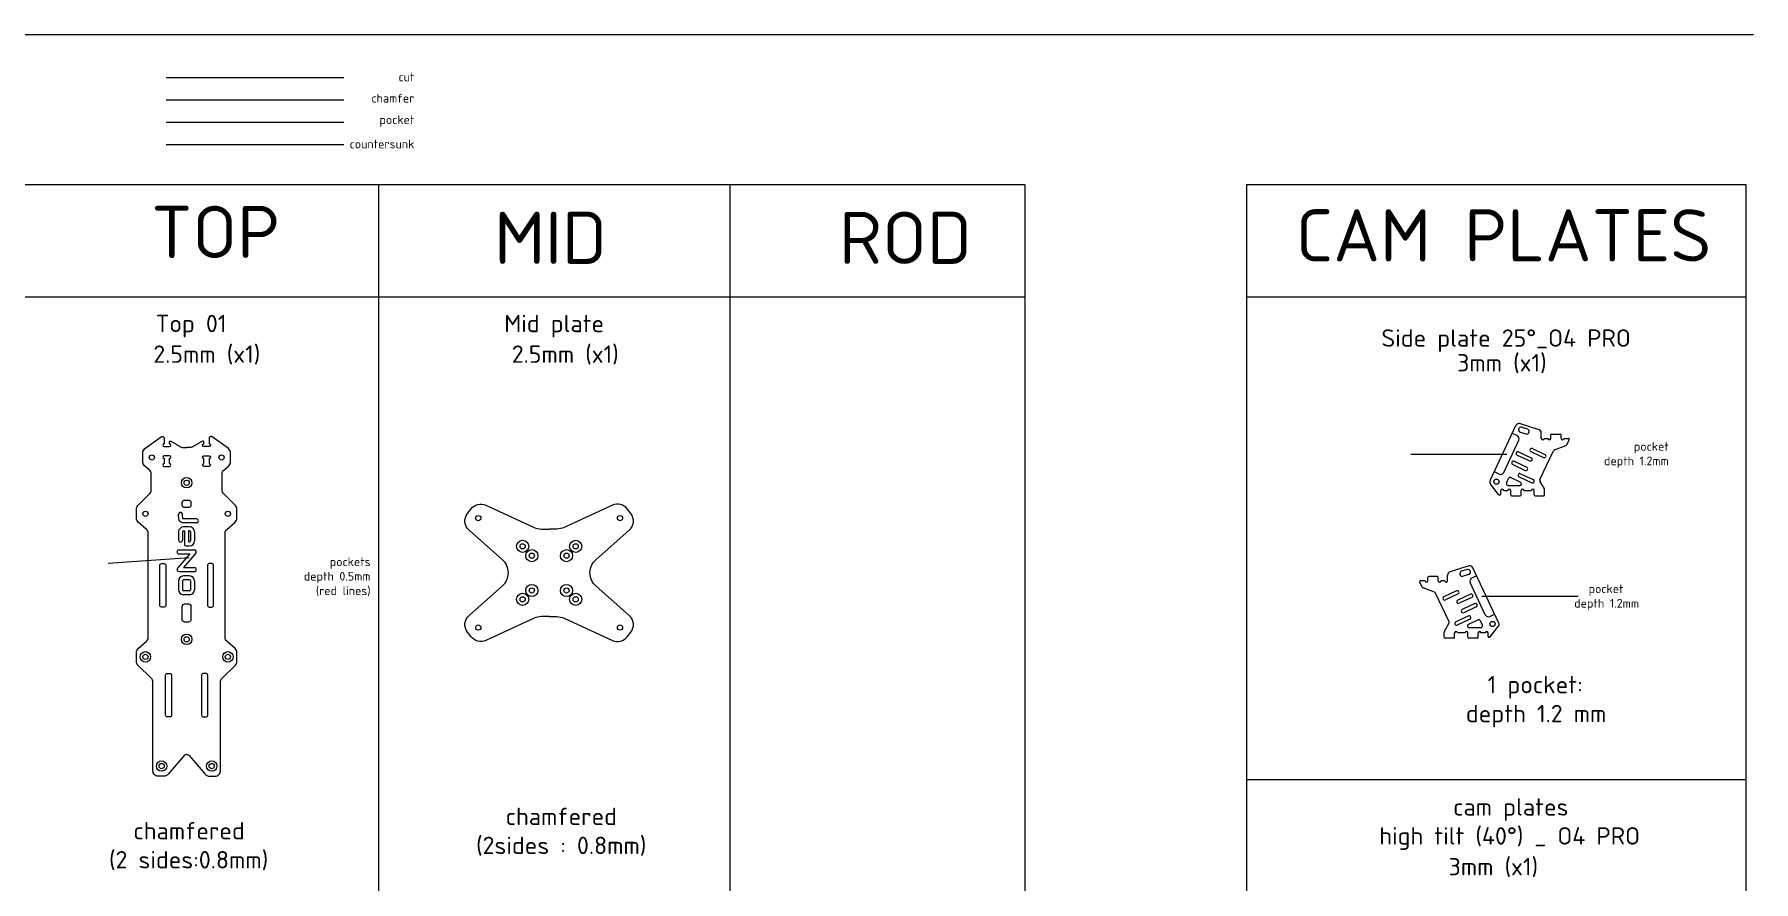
# Model space of a CAD drawing. Header units: millimetres. Extents: x -432 to 1510, y -1467 to 566.
# Drawn here: x 520 to 1509, y 9 to 496 of the extents above; entities that cross this region are included whole.
import ezdxf

# ---------------------------------------------------------------- set-up
doc = ezdxf.new("R2010")
doc.units = ezdxf.units.MM
doc.linetypes.add('JIS_09_08', pattern=[10.75, 8, -0.55, 0.55, -0.55, 0.55, -0.55])
doc.layers.get('0').update_dxf_attribs({"lineweight": 5})
for name, color, linetype, lineweight in [('Calque1', 150, 'Continuous', 5), ('Calque1_chamfered', 40, 'Continuous', 5), ('Calque1_countersunk', 90, 'Continuous', 5), ('Calque1_pocket', 10, 'Continuous', 5), ('Calque2', 251, 'Continuous', 5), ('pocket', 1, 'Continuous', 5)]:
    doc.layers.add(name, color=color, linetype=linetype, lineweight=lineweight)
doc.styles.get("Standard").update_dxf_attribs({"font": 'arial.ttf'})

msp = doc.modelspace()

# ---------------------------------------------------------------- linework, layer by layer
msp.add_line((609.27, 194.8), (562.76, 191.57))
at = {"layer": 'Calque1'}
for p, q in [((596.02, 471.26), (698.26, 471.26)), ((1357.7, 239.22), (1372.5, 270.95)), ((1374.9, 272.02), (1385.68, 268.67)), ((1374.99, 267.1), (1378.18, 266.11)), ((1375.88, 269.97), (1379.07, 268.98)), ((1381.94, 257.73), (1389.19, 254.35)), ((1387.08, 263.51), (1387.08, 266.76)), ((1388.68, 263.51), (1390.88, 263.51)), ((1392.48, 263.51), (1392.48, 265.51)), ((1392.98, 266.01), (1397.93, 266.01)), ((1394.57, 256.97), (1401.23, 259.4)), ((1398.43, 263.51), (1398.43, 265.51)), ((1400.03, 263.51), (1402.69, 263.51)), ((1401.8, 259.91), (1403.14, 262.8)), ((1370.61, 248.54), (1377.86, 245.16)), ((1371.46, 250.35), (1378.71, 246.97)), ((1373.15, 253.98), (1380.4, 250.6)), ((1373.99, 255.79), (1381.24, 252.41)), ((1381.1, 255.92), (1388.35, 252.54)), ((1386.28, 239.89), (1394, 256.45)), ((1367.06, 237.91), (1368.26, 240.48)), ((1369.59, 240.96), (1375.1, 238.4)), ((1374.34, 241.41), (1381.59, 238.04)), ((1375.18, 243.23), (1382.43, 239.85)), ((1388.86, 234.43), (1386.31, 238.98)), ((1362.53, 231.2), (1357.93, 237.15)), ((1362.93, 231.01), (1363.32, 231.01)), ((1363.82, 231.51), (1363.82, 233.51)), ((1365.42, 233.51), (1367.86, 233.51)), ((1367.97, 236.49), (1374.68, 236.49)), ((1369.46, 231.01), (1369.46, 233.51)), ((1369.96, 230.51), (1374.91, 230.51)), ((1375.41, 231.01), (1375.41, 233.51)), ((1377.01, 233.51), (1381.44, 233.51)), ((1383.04, 231.01), (1383.04, 233.51)), ((1383.54, 230.51), (1388.49, 230.51)), ((1388.99, 231.01), (1388.99, 233.94)), ((1345.36, 190.12), (1334.59, 186.77)), ((1344.38, 188.07), (1341.19, 187.07)), ((1362.57, 157.31), (1347.77, 189.05)), ((1318.47, 178.01), (1317.13, 180.9)), ((1320.24, 181.61), (1317.58, 181.61)), ((1321.84, 181.61), (1321.84, 183.61)), ((1327.29, 184.11), (1322.34, 184.11)), ((1327.79, 181.61), (1327.79, 183.61)), ((1331.58, 181.61), (1329.39, 181.61)), ((1333.18, 181.61), (1333.18, 184.86)), ((1345.27, 185.2), (1342.08, 184.21)), ((1325.7, 175.07), (1319.03, 177.49)), ((1333.99, 157.99), (1326.27, 174.55)), ((1338.33, 175.83), (1331.07, 172.45)), ((1339.17, 174.01), (1331.92, 170.63)), ((1346.28, 173.89), (1339.03, 170.51)), ((1347.12, 172.07), (1339.87, 168.69)), ((1348.81, 168.45), (1341.56, 165.07)), ((1345.09, 161.33), (1337.84, 157.95)), ((1345.93, 159.51), (1338.68, 156.13)), ((1349.66, 166.64), (1342.41, 163.26)), ((1350.68, 159.06), (1345.17, 156.49)), ((1353.2, 156.01), (1352.01, 158.58)), ((1331.28, 149.11), (1331.28, 152.04)), ((1331.4, 152.53), (1333.95, 157.08)), ((1336.73, 148.61), (1331.78, 148.61)), ((1337.23, 149.11), (1337.23, 151.61)), ((1343.26, 151.61), (1338.83, 151.61)), ((1344.86, 149.11), (1344.86, 151.61)), ((1350.31, 148.61), (1345.36, 148.61)), ((1352.3, 154.59), (1345.59, 154.59)), ((1350.81, 149.11), (1350.81, 151.61)), ((1354.84, 151.61), (1352.41, 151.61)), ((1356.44, 149.61), (1356.44, 151.61)), ((1357.34, 149.11), (1356.94, 149.11)), ((1357.74, 149.3), (1362.34, 155.24))]:
    msp.add_line(p, q, dxfattribs=at)
for points in [[(607.9, 81.7, 0.219685), (606.37, 81), (597.23, 70.27, -0.219685), (594.95, 69.22), (591.48, 69.22, -0.414214), (588.48, 72.22), (588.48, 123.3, 0.198912), (587.6, 125.42), (579.89, 133.13, -0.198912), (579.01, 135.25), (579.01, 140.34, -0.214457), (580.02, 142.58), (584.82, 146.84, 0.214457), (585.83, 149.09), (585.83, 208.92, 0.214457), (584.82, 211.16), (580.02, 215.42, -0.214457), (579.01, 217.67), (579.01, 222.75, -0.198912), (579.89, 224.87), (586.6, 231.58, 0.198912), (587.48, 233.71), (587.48, 243.1, 0.214457), (586.47, 245.34), (583.67, 247.83, -0.214457), (582.66, 250.07), (582.66, 255.2, -0.240015), (583.89, 257.63), (593.31, 264.47, -0.612884), (594.9, 263.66), (594.9, 260.45, 1), (594.9, 258.85), (598.02, 258.85, 1), (598.02, 260.45), (598.02, 261.52, -0.58149), (598.77, 261.95), (603.7, 259.02, 0.134807), (606.25, 258.32), (607.92, 258.32)], [(607.9, 81.7, -0.219685), (609.42, 81), (618.56, 70.27, 0.219685), (620.84, 69.22), (624.31, 69.22, 0.414214), (627.31, 72.22), (627.31, 123.3, -0.198912), (628.19, 125.42), (635.91, 133.13, 0.198912), (636.78, 135.25), (636.78, 140.34, 0.214457), (635.77, 142.58), (630.97, 146.84, -0.214457), (629.96, 149.09), (629.96, 208.92, -0.214457), (630.97, 211.16), (635.77, 215.42, 0.214457), (636.78, 217.67), (636.78, 222.75, 0.198912), (635.91, 224.87), (629.19, 231.58, -0.198912), (628.31, 233.71), (628.31, 243.1, -0.214457), (629.32, 245.34), (632.13, 247.83, 0.214457), (633.13, 250.07), (633.13, 255.2, 0.240015), (631.9, 257.63), (622.48, 264.47, 0.612884), (620.9, 263.66), (620.9, 260.45, -1), (620.9, 258.85), (617.78, 258.85, -1), (617.78, 260.45), (617.78, 261.52, 0.58149), (617.02, 261.95), (612.09, 259.02, -0.134807), (609.54, 258.32), (607.88, 258.32)], [(816.4, 160.99), (811.93, 160.99, 0.108151), (807.75, 160.08), (779.98, 147.31, -0.349298), (771.51, 149.39), (769.39, 152.13, -0.394865), (770.3, 161.66), (789.57, 178.7, 0.450632), (789.57, 193.68), (770.3, 210.72, -0.394865), (769.39, 220.25), (771.51, 222.99, -0.349298), (779.98, 225.07), (807.75, 212.3, 0.108151), (811.93, 211.39), (816.4, 211.39)], [(816.4, 160.99), (820.88, 160.99, -0.108151), (825.06, 160.08), (852.83, 147.31, 0.349298), (861.3, 149.39), (863.42, 152.13, 0.394865), (862.51, 161.66), (843.24, 178.7, -0.450632), (843.24, 193.68), (862.51, 210.72, 0.394865), (863.42, 220.25), (861.3, 222.99, 0.349298), (852.83, 225.07), (825.06, 212.3, -0.108151), (820.88, 211.39), (816.4, 211.39)]]:
    msp.add_lwpolyline(points, format="xyb", dxfattribs=at)
for points in [[(598.02, 251.93, 1), (598.02, 253.53), (594.9, 253.53, 1), (594.9, 251.93), (594.9, 249.03, 1), (594.9, 247.43), (598.02, 247.43, 1), (598.02, 249.03)], [(617.78, 251.93, -1), (617.78, 253.53), (620.9, 253.53, -1), (620.9, 251.93), (620.9, 249.03, -1), (620.9, 247.43), (617.78, 247.43, -1), (617.78, 249.03)], [(593.42, 191.5), (594.92, 191.5, -0.414214), (595.92, 190.5), (595.92, 167.5, -0.414214), (594.92, 166.5), (593.42, 166.5, -0.414214), (592.42, 167.5), (592.42, 190.5, -0.414214)], [(622.38, 191.5), (620.88, 191.5, 0.414214), (619.88, 190.5), (619.88, 167.5, 0.414214), (620.88, 166.5), (622.38, 166.5, 0.414214), (623.38, 167.5), (623.38, 190.5, 0.414214)], [(596.77, 128.33), (598.27, 128.33, -0.414214), (599.27, 127.33), (599.27, 104.33, -0.414214), (598.27, 103.33), (596.77, 103.33, -0.414214), (595.77, 104.33), (595.77, 127.33, -0.414214)], [(619.02, 128.33), (617.52, 128.33, 0.414214), (616.52, 127.33), (616.52, 104.33, 0.414214), (617.52, 103.33), (619.02, 103.33, 0.414214), (620.02, 104.33), (620.02, 127.33, 0.414214)]]:
    msp.add_lwpolyline(points, format="xyb", close=True, dxfattribs=at)
for centre in [(587.82, 252.58), (627.98, 252.58), (607.9, 238.01), (1361.25, 238.66), (584.17, 220.18), (631.62, 220.18), (775.65, 217.66), (857.16, 217.66), (801.15, 201.44), (831.65, 201.44), (806.4, 196.05), (826.4, 196.05), (801.15, 170.94), (806.4, 176.05), (826.4, 176.05), (831.65, 170.94), (1359.01, 156.76), (607.9, 147.93), (775.65, 154.72), (857.16, 154.72), (584.17, 137.83), (631.62, 137.83), (593.49, 75.01), (622.31, 75.01)]:
    msp.add_circle(centre, 1.5, dxfattribs=at)
for centre, radius, start, end in [((1374.31, 270.11), 2, 72.72624, 155), ((1375.44, 268.54), 1.5, 72.72624, 252.72624), ((1378.63, 267.54), 1.5, 252.72624, 72.72624), ((1385.08, 266.76), 2, 0, 72.72624), ((1381.52, 256.82), 1, 65.00996, 245.00996), ((1387.88, 263.51), 0.8, 180, 0), ((1391.68, 263.51), 0.8, 180, 0), ((1392.98, 265.51), 0.5, 90, 180), ((1397.93, 265.51), 0.5, 0, 90), ((1399.23, 263.51), 0.8, 180, 0), ((1400.89, 260.34), 1, 289.99348, 335), ((1402.69, 263.01), 0.5, 335, 90), ((1371.03, 249.44), 1, 65.00996, 245.00996), ((1373.57, 254.88), 1, 65.00996, 245.00996), ((1380.82, 251.5), 1, 245.00996, 65.00996), ((1388.77, 253.44), 1, 245.00996, 65.00996), ((1394.91, 256.03), 1, 109.99348, 155), ((1359.51, 238.37), 2, 155, 217.7421), ((1367.97, 237.49), 1, 155, 270), ((1369.17, 240.06), 1, 65.00996, 155), ((1374.76, 242.32), 1, 65.00996, 245.00996), ((1374.68, 237.49), 1, 270, 65.00996), ((1378.28, 246.06), 1, 245.00996, 65.00996), ((1382.01, 238.94), 1, 245.00996, 65.00996), ((1387.19, 239.47), 1, 155, 209.26207), ((1362.93, 231.51), 0.5, 217.7421, 270), ((1363.32, 231.51), 0.5, 270, 0), ((1364.62, 233.51), 0.8, 0, 180), ((1368.66, 233.51), 0.8, 0, 180), ((1369.96, 231.01), 0.5, 180, 270), ((1374.91, 231.01), 0.5, 270, 0), ((1376.21, 233.51), 0.8, 0, 180), ((1382.24, 233.51), 0.8, 0, 180), ((1383.54, 231.01), 0.5, 180, 270), ((1388.49, 231.01), 0.5, 270, 0), ((1387.99, 233.94), 1, 0, 29.26207), ((1344.83, 186.63), 1.5, 287.27376, 107.27376), ((1345.96, 188.21), 2, 25, 107.27376), ((1317.58, 181.11), 0.5, 90, 205), ((1319.38, 178.43), 1, 205, 250.00652), ((1321.04, 181.61), 0.8, 180, 0), ((1322.34, 183.61), 0.5, 90, 180), ((1327.29, 183.61), 0.5, 0, 90), ((1328.59, 181.61), 0.8, 180, 0), ((1332.38, 181.61), 0.8, 180, 0), ((1335.18, 184.86), 2, 107.27376, 180), ((1341.64, 185.64), 1.5, 107.27376, 287.27376), ((1325.36, 174.13), 1, 25, 70.00652), ((1331.5, 171.54), 1, 114.99004, 294.99004), ((1338.75, 174.92), 1, 294.99004, 114.99004), ((1339.45, 169.6), 1, 114.99004, 294.99004), ((1346.7, 172.98), 1, 294.99004, 114.99004), ((1349.23, 167.54), 1, 294.99004, 114.99004), ((1341.98, 164.16), 1, 114.99004, 294.99004), ((1345.51, 160.42), 1, 294.99004, 114.99004), ((1351.1, 158.16), 1, 25, 114.99004), ((1332.28, 152.04), 1, 150.73793, 180), ((1331.78, 149.11), 0.5, 180, 270), ((1333.08, 157.57), 1, 330.73793, 25), ((1336.73, 149.11), 0.5, 270, 0), ((1338.03, 151.61), 0.8, 0, 180), ((1338.26, 157.04), 1, 114.99004, 294.99004), ((1344.06, 151.61), 0.8, 0, 180), ((1345.59, 155.59), 1, 114.99004, 270), ((1345.36, 149.11), 0.5, 180, 270), ((1350.31, 149.11), 0.5, 270, 0), ((1351.61, 151.61), 0.8, 0, 180), ((1352.3, 155.59), 1, 270, 25), ((1355.64, 151.61), 0.8, 0, 180), ((1356.94, 149.61), 0.5, 180, 270), ((1357.34, 149.61), 0.5, 270, 322.2579), ((1360.76, 156.47), 2, 322.2579, 25)]:
    msp.add_arc(centre, radius, start, end, dxfattribs=at)
at = {"layer": 'Calque1_chamfered'}
msp.add_line((596.02, 458.36), (698.26, 458.36), dxfattribs=at)
at = {"layer": 'Calque1_countersunk'}
msp.add_line((596.02, 432.58), (698.26, 432.58), dxfattribs=at)
for centre, radius in [((607.9, 238.01), 3), ((801.15, 201.44), 3.5), ((806.4, 196.05), 3.5), ((826.4, 196.05), 3.5), ((831.65, 201.44), 3.5), ((806.4, 176.05), 3.5), ((826.4, 176.05), 3.5), ((801.15, 170.94), 3.5), ((831.65, 170.94), 3.5), ((607.9, 147.93), 3), ((584.17, 137.83), 3), ((631.62, 137.83), 3), ((593.49, 75.01), 3), ((622.31, 75.01), 3)]:
    msp.add_circle(centre, radius, dxfattribs=at)
at = {"layer": 'Calque1_pocket'}
for p, q in [((596.02, 445.47), (698.26, 445.47)), ((1365.44, 244), (1374.07, 262.5)), ((1373.1, 265.15), (1370.38, 266.42)), ((1362.79, 243.03), (1360.07, 244.3)), ((603.23, 209.73), (603.23, 205.06)), ((605.53, 209.73), (605.53, 205.06)), ((609.57, 212.61), (606.11, 212.61)), ((610.15, 209.73), (610.15, 204.53)), ((612.45, 209.73), (612.45, 204.53)), ((603.26, 205.06), (603.23, 205.06)), ((603.52, 199.4), (612.27, 199.4)), ((613.15, 197.5), (606.03, 189.21)), ((606.03, 189.21), (612.27, 189.21)), ((603.19, 181.51), (603.19, 176.49)), ((605.5, 181.51), (605.5, 176.49)), ((609.57, 184.4), (606.08, 184.4)), ((609.57, 182.09), (606.08, 182.09)), ((610.15, 181.51), (610.15, 176.49)), ((612.45, 181.51), (612.45, 176.49)), ((1354.82, 162.09), (1346.2, 180.59)), ((1347.16, 183.25), (1349.88, 184.52)), ((609.57, 175.92), (606.08, 175.92)), ((609.57, 173.61), (606.08, 173.61)), ((1357.48, 161.13), (1360.2, 162.39))]:
    msp.add_line(p, q, dxfattribs=at)
for points in [[(606.74, 228.05), (608.9, 228.05, -0.414214), (610.35, 226.61), (610.35, 225.17, -0.414214), (608.9, 223.73), (606.74, 223.73, -0.414214), (605.3, 225.17), (605.3, 226.61, -0.414214)], [(606.74, 168.33), (608.9, 168.33, -0.414214), (610.35, 166.89), (610.35, 159.31, -0.414214), (608.9, 157.86), (606.74, 157.86, -0.414214), (605.3, 159.31), (605.3, 166.89, -0.414214)]]:
    msp.add_lwpolyline(points, format="xyb", close=True, dxfattribs=at)
for points in [[(613.54, 214.88), (606.03, 214.88, -0.245066), (603.95, 215.97, -0.113399), (603.44, 217.24, -0.037158), (603.22, 219.81, -0.049183)], [(613.54, 217.19), (606.03, 217.19, -0.245066), (605.84, 217.29, -0.113399), (605.72, 217.6, -0.037158), (605.53, 219.83)], [(606.11, 210.31), (606.59, 210.31), (606.59, 202.8, 0.414214), (607.75, 201.65), (609.57, 201.65)], [(603.52, 197.1), (609.76, 197.1), (602.65, 188.81, 0.640968), (603.52, 186.9), (612.27, 186.9)]]:
    msp.add_lwpolyline(points, format="xyb", dxfattribs=at)
msp.add_lwpolyline([(609.57, 210.31), (608.9, 210.31), (608.9, 203.96), (609.57, 203.96)], dxfattribs=at)
for centre, radius, start, end in [((1372.26, 263.34), 2, 335, 65), ((1363.63, 244.84), 2, 245, 335), ((604.37, 219.82), 1.15, 0.52993, 180.52993), ((606.11, 209.73), 2.88, 90, 180), ((606.11, 209.73), 0.577, 90, 180), ((609.57, 209.73), 2.88, 0, 90), ((609.57, 209.73), 0.577, 0, 90), ((613.54, 216.04), 1.15, 270, 90), ((603.52, 198.25), 1.15, 90, 270), ((604.4, 205.06), 1.14, 180, 0), ((609.57, 204.53), 2.88, 270, 0), ((609.57, 204.53), 0.577, 270, 0), ((612.27, 198.25), 1.15, 319.36567, 90), ((612.27, 188.05), 1.15, 270, 90), ((606.08, 181.51), 2.88, 90, 180), ((606.08, 181.51), 0.577, 90, 180), ((609.57, 181.51), 2.88, 0, 90), ((609.57, 181.51), 0.577, 0, 90), ((1348.01, 181.44), 2, 115, 205), ((606.08, 176.49), 2.88, 180, 270), ((606.08, 176.49), 0.577, 180, 270), ((609.57, 176.49), 2.88, 270, 0), ((609.57, 176.49), 0.577, 270, 0), ((1356.64, 162.94), 2, 205, 295)]:
    msp.add_arc(centre, radius, start, end, dxfattribs=at)
at = {"layer": 'Calque2'}
for p, q in [((0, 496), (1509.18, 496)), ((0, 409.71), (1090, 409.71)), ((718.16, 409.71), (718.16, -458.36)), ((920.23, 409.71), (920.23, -458.36)), ((1090, 409.71), (1090, -458.36)), ((1217.51, 409.71), (1217.51, -1175.21)), ((1217.51, 409.71), (1504.62, 409.71)), ((1504.62, 409.71), (1504.62, -1175.21)), ((0, 344.9), (1090, 344.9)), ((1217.51, 344.9), (1504.62, 344.9)), ((1217.51, 67.29), (1504.62, 67.29))]:
    msp.add_line(p, q, dxfattribs=at)
at = {"layer": 'pocket'}
for points in [[(1312.03, 254.44), (1367.33, 254.44)], [(1408.24, 172.54), (1352.93, 172.54)]]:
    msp.add_lwpolyline(points, dxfattribs=at)

# ---------------------------------------------------------------- texts
at = {"linetype": 'JIS_09_08'}
for s, width, insert, char_height, attachment_point in [('{\\fISOCPEUR|b0|i0|c0|p34;TOP}', 327.7561, (587.53, 397.32), 30, 1), ('{\\fISOCPEUR|b0|i0|c0|p34;MID}', 327.7561, (784.81, 393.97), 30, 1), ('{\\fISOCPEUR|b0|i0|c0|p34;ROD}', 327.7561, (983.12, 393.97), 30, 1), ('{\\fISOCPEUR|b0|i0|c0|p34;CAM PLATES}', 327.7561, (1245.83, 395.37), 30, 1), ('{\\fISOCPEUR|b0|i0|c0|p34;Top 01}', 327.7561, (590.08, 334.65), 10, 1), ('{\\fISOCPEUR|b0|i0|c0|p34;Mid plate}', 327.7561, (790.58, 334.65), 10, 1), ('{\\fISOCPEUR|b0|i0|c0|p34;2.5mm (x1)}', 327.7561, (588.73, 317.03), 10, 1), ('{\\fISOCPEUR|b0|i0|c0|p34;2.5mm (x1)}', 327.7561, (794.91, 317.03), 10, 1), ('{\\fISOCPEUR|b0|i0|c0|p34;Side plate 25°_O4 PRO}', 327.7561, (1295.11, 326.28), 10, 1), ('{\\fISOCPEUR|b0|i0|c0|p34;3mm (x1)}', 327.7561, (1338.65, 312.04), 10, 1), ('{\\fISOCPEUR|b0|i0|c0|p34;pockets \\Pdepth 0.5mm\\P(red lines) }', 327.7561, (713.67, 195.05), 5, 3), ('\\pi137.87807;{\\fISOCPEUR|b0|i0|c0|p34;1 pocket:\\P\\pi125.37807;depth 1.2 mm }', 327.7561, (1218.3, 126.88), 10, 1), ('\\pi83.83669;{\\fISOCPEUR|b0|i0|c0|p34;cam plates\\P\\pi41.33669;high tilt (40°) _ O4 PRO}', 231.6734, (1252.52, 56.5), 10, 1), ('{\\fISOCPEUR|b0|i0|c0|p34;3mm (x1)}', 327.7561, (1333.73, 22.16), 10, 1)]:
    msp.add_mtext_dynamic_manual_height_columns(s, width=width, gutter_width=12.5, heights=[0], dxfattribs=dict(at, insert=insert, char_height=char_height, attachment_point=attachment_point))
at = {"layer": 'Calque1', "insert": (738.86, 473.97), "char_height": 5, "attachment_point": 3}
msp.add_mtext_dynamic_manual_height_columns('{\\fISOCPEUR|b0|i0|c0|p34;cut}', width=327.7561, gutter_width=12.5, heights=[0], dxfattribs=at)
at = {"layer": 'Calque1_chamfered'}
for s, insert, char_height, attachment_point in [('{\\fISOCPEUR|b0|i0|c0|p34;chamfer}', (738.86, 461.77), 5, 3), ('\\pi133.87807;{\\fISOCPEUR|b0|i0|c0|p34;chamfered\\P\\pi116.87807;(2sides : 0.8mm)}', (657.5, 51.04), 10, 1), ('\\pi133.87807;{\\fISOCPEUR|b0|i0|c0|p34;chamfered\\P\\pi119.87807;(2 sides:0.8mm)}', (443.38, 42.78), 10, 1)]:
    msp.add_mtext_dynamic_manual_height_columns(s, width=327.7561, gutter_width=12.5, heights=[0], dxfattribs=dict(at, insert=insert, char_height=char_height, attachment_point=attachment_point))
at = {"layer": 'Calque1_countersunk', "insert": (738.86, 435.4), "char_height": 5, "attachment_point": 3}
msp.add_mtext_dynamic_manual_height_columns('{\\fISOCPEUR|b0|i0|c0|p34;countersunk}', width=327.7561, gutter_width=12.5, heights=[0], dxfattribs=at)
at = {"layer": 'Calque1_pocket', "insert": (738.86, 449.39), "char_height": 5, "attachment_point": 3}
msp.add_mtext_dynamic_manual_height_columns('{\\fISOCPEUR|b0|i0|c0|p34;pocket}', width=327.7561, gutter_width=12.5, heights=[0], dxfattribs=at)
at = {"layer": 'pocket', "char_height": 5}
for s, insert, attachment_point in [('{\\fISOCPEUR|b0|i0|c0|p34;pocket \\Pdepth 1.2mm }', (1460.38, 261.4), 3), ('\\pi154.37807;{\\fISOCPEUR|b0|i0|c0|p34;pocket \\P\\pi146.12807;depth 1.2mm }', (1259.89, 179.5), 1)]:
    msp.add_mtext_dynamic_manual_height_columns(s, width=327.7561, gutter_width=12.5, heights=[0], dxfattribs=dict(at, insert=insert, attachment_point=attachment_point))

doc.saveas('drawing.dxf')
